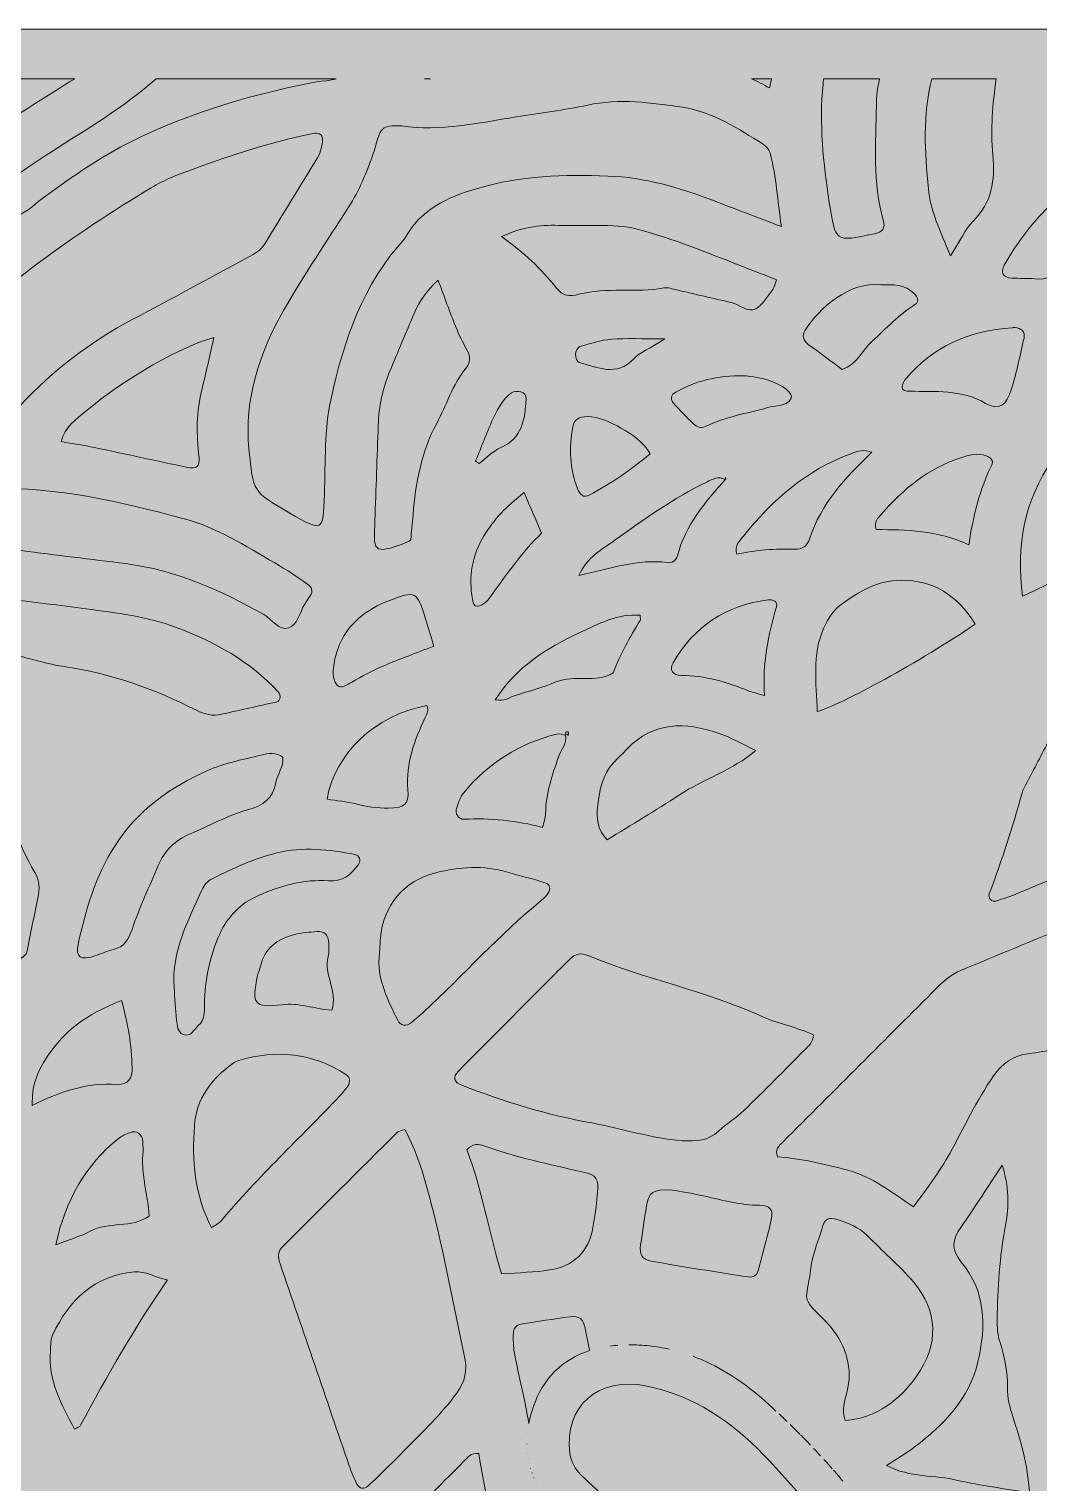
# Model space of a CAD drawing. Extents: x 31 to 2970, y -2969 to -30.
# Drawn here: x 375 to 884, y -763 to -30 of the extents above; entities that cross this region are included whole.
import ezdxf

# ---------------------------------------------------------------- set-up
doc = ezdxf.new("R2010")
doc.units = 0
doc.header["$MEASUREMENT"] = 0
doc.layers.add('Layer 1', color=7, linetype='Continuous')

# ---------------------------------------------------------------- blocks, each defined once
blk = doc.blocks.new('block 2')
at = {"layer": 'Layer 1', "lineweight": 0}
blk.add_lwpolyline([(937, -30.37), (867.24, -30.37), (837.19, -30.37), (810.44, -30.37), (779.68, -30.37), (754.38, -30.37), (694, -30.37), (654.14, -30.37), (583.33, -30.37), (552.07, -30.37), (466.96, -30.37), (429.55, -30.37), (381.07, -30.37), (259.09, -30.37)], dxfattribs=at)
for points, knots in [([(56.09, -342.92), (58.2, -339.91), (60.3, -336.89), (62.41, -333.88), (66.53, -327.99), (71.3, -322.49), (76.25, -317.27), (107.98, -283.81), (139.74, -250.38), (171.7, -217.14), (203.27, -184.3), (235.03, -151.64), (266.87, -119.06), (272.28, -113.52), (278.23, -108.42), (284.38, -103.72), (305.54, -87.56), (326.73, -71.44), (347.95, -55.37), (347.95, -55.37), (397.92, -55.37), (397.92, -55.37), (383.75, -64.34), (369.38, -73.03), (355.62, -82.59), (334.66, -97.18), (314.25, -112.55), (293.69, -127.7), (290.58, -129.99), (287.81, -132.79), (285.14, -135.6), (275.19, -146.07), (265.42, -156.7), (255.46, -167.16), (242.44, -180.84), (229.51, -194.51), (217.99, -209.58), (210.61, -219.22), (201.97, -227.94), (194.7, -237.78), (192.1, -241.3), (188.45, -244.07), (185.14, -247.02), (171.93, -258.85), (158.23, -270.17), (145.53, -282.51), (126.81, -300.69), (108.73, -319.54), (90.51, -338.23), (87.43, -341.39), (84.76, -345.01), (82.25, -348.66), (75.32, -358.71), (68.59, -368.91), (61.74, -379.02), (59.86, -381.79), (57.97, -384.56), (56.09, -387.33), (56.09, -387.33), (56.09, -342.92), (56.09, -342.92)], [0, 0, 0, 0, 1, 1, 1, 2, 2, 2, 3, 3, 3, 4, 4, 4, 5, 5, 5, 6, 6, 6, 7, 7, 7, 8, 8, 8, 9, 9, 9, 10, 10, 10, 11, 11, 11, 12, 12, 12, 13, 13, 13, 14, 14, 14, 15, 15, 15, 16, 16, 16, 17, 17, 17, 18, 18, 18, 19, 19, 19, 20, 20, 20, 20]), ([(438.93, -55.37), (438.93, -55.37), (529.84, -55.37), (529.84, -55.37), (528.24, -55.86), (526.53, -56.21), (524.69, -56.4), (518.1, -57.06), (511.57, -58.61), (505.08, -60.06), (479.6, -65.74), (454.71, -73.67), (431.16, -84.71), (413.16, -93.16), (396.64, -104.68), (380.53, -116.51), (378.29, -118.15), (376.34, -120.22), (373.99, -121.66), (346.74, -138.43), (325.07, -161.56), (302.63, -183.85), (292.54, -193.87), (287.64, -207.07), (279.86, -218.48), (278.94, -219.83), (278.58, -221.55), (277.77, -222.99), (276.21, -225.78), (273.42, -226.93), (270.71, -225.9), (262.56, -222.8), (253.3, -222.95), (245.99, -217.48), (245.35, -214.22), (247.56, -212.33), (249.43, -210.35), (266.95, -191.79), (284.5, -173.24), (302.05, -154.7), (303.58, -153.09), (305, -151.32), (306.76, -150), (332.99, -130.47), (358.49, -109.98), (386.09, -92.23), (404.11, -80.64), (422.6, -69.83), (438.93, -55.37)], [0, 0, 0, 0, 1, 1, 1, 2, 2, 2, 3, 3, 3, 4, 4, 4, 5, 5, 5, 6, 6, 6, 7, 7, 7, 8, 8, 8, 9, 9, 9, 10, 10, 10, 11, 11, 11, 12, 12, 12, 13, 13, 13, 14, 14, 14, 15, 15, 15, 16, 16, 16, 16]), ([(577.42, -55.37), (576.34, -55.46), (575.28, -55.51), (574.28, -55.37), (574.28, -55.37), (577.42, -55.37), (577.42, -55.37)], [0, 0, 0, 0, 1, 1, 1, 2, 2, 2, 2]), ([(749.4, -55.37), (749.11, -56.8), (748.8, -58.35), (748.45, -60.05), (745.4, -58.36), (742.36, -56.81), (739.31, -55.37), (739.31, -55.37), (749.4, -55.37), (749.4, -55.37)], [0, 0, 0, 0, 1, 1, 1, 2, 2, 2, 3, 3, 3, 3]), ([(775.41, -58.1), (775.5, -57.18), (775.63, -56.28), (775.73, -55.37), (775.73, -55.37), (803.94, -55.37), (803.94, -55.37), (803.92, -55.45), (803.9, -55.54), (803.88, -55.62), (802.77, -59.87), (802.37, -64.39), (802.31, -68.79), (802.07, -88.17), (800.49, -107.63), (805.79, -126.72), (806.99, -131.03), (805.49, -132.67), (801.14, -133.61), (781.37, -137.87), (781.69, -137.82), (778.59, -117.75), (775.53, -97.94), (773.42, -78.11), (775.41, -58.1)], [0, 0, 0, 0, 1, 1, 1, 2, 2, 2, 3, 3, 3, 4, 4, 4, 5, 5, 5, 6, 6, 6, 7, 7, 7, 8, 8, 8, 8]), ([(830.29, -55.37), (830.29, -55.37), (862.82, -55.37), (862.82, -55.37), (860.93, -68.08), (859.88, -80.88), (861.08, -93.9), (862.28, -106.82), (860.73, -117.67), (851.22, -127.2), (847.05, -131.38), (844.55, -137.21), (839.72, -144.75), (834.37, -131.94), (829.64, -121.91), (828.56, -110.83), (826.76, -92.27), (825.6, -73.73), (830.29, -55.37)], [0, 0, 0, 0, 1, 1, 1, 2, 2, 2, 3, 3, 3, 4, 4, 4, 5, 5, 5, 6, 6, 6, 6]), ([(548.46, -93.03), (549.52, -89.9), (550.37, -86.7), (551.49, -83.59), (552.53, -80.7), (554.73, -79.26), (557.83, -79.23), (559.5, -79.22), (561.2, -78.94), (562.82, -79.18), (582.43, -82.13), (601.45, -77.73), (620.58, -74.61), (632.6, -72.64), (644.73, -71.24), (656.63, -68.71), (672.81, -65.28), (688.76, -67.42), (704.64, -69.82), (719.76, -72.11), (732.49, -80.42), (745.15, -88.46), (746.86, -89.54), (748.49, -91.7), (748.97, -93.65), (751.75, -104.9), (752.46, -116.41), (754.38, -129.93), (741.49, -125.02), (730.79, -120.93), (720.08, -116.86), (702.9, -110.34), (685.47, -105.08), (666.86, -104.46), (644.66, -103.73), (622.96, -104.17), (601.11, -110.67), (585.31, -115.37), (572.3, -121.38), (564.31, -136.11), (543.21, -158.95), (533.61, -187.41), (527.16, -216.71), (523.74, -232.22), (524.44, -248.69), (523.82, -264.75), (523.08, -284.09), (523.33, -284.1), (506.32, -274.37), (487.69, -263.71), (487.8, -263.69), (485.77, -242.2), (483.36, -216.8), (490.94, -193.77), (503.23, -172.26), (513.4, -154.47), (524.96, -137.47), (536, -120.18), (541.41, -111.69), (545.23, -102.5), (548.46, -93.03)], [0, 0, 0, 0, 1, 1, 1, 2, 2, 2, 3, 3, 3, 4, 4, 4, 5, 5, 5, 6, 6, 6, 7, 7, 7, 8, 8, 8, 9, 9, 9, 10, 10, 10, 11, 11, 11, 12, 12, 12, 13, 13, 13, 14, 14, 14, 15, 15, 15, 16, 16, 16, 17, 17, 17, 18, 18, 18, 19, 19, 19, 20, 20, 20, 20]), ([(427.15, -176.68), (405.86, -187.96), (386.96, -202.3), (370.55, -219.93), (367.9, -222.78), (364.98, -225.36), (362.34, -228.22), (357.67, -233.29), (352.9, -237.86), (345.19, -234.35), (334, -237.37), (323.22, -233.11), (312.24, -232.38), (309.5, -232.19), (306.71, -231.55), (305.02, -228.65), (310.07, -215.1), (318.24, -203.79), (328.35, -193.21), (360.1, -159.95), (397.35, -134.04), (436.36, -110.41), (442.94, -106.43), (450.3, -103.56), (457.57, -100.92), (476.83, -93.93), (496.29, -87.5), (516.41, -83.36), (518.54, -82.92), (521.39, -82.21), (522.5, -84.39), (523.32, -86.02), (522.64, -88.56), (522.24, -90.61), (521.93, -92.21), (521.21, -93.81), (520.35, -95.21), (511.4, -109.87), (502.37, -124.49), (493.39, -139.14), (491.55, -142.15), (488.55, -143.65), (485.64, -145.23), (466.16, -155.76), (446.71, -166.32), (427.15, -176.68)], [0, 0, 0, 0, 1, 1, 1, 2, 2, 2, 3, 3, 3, 4, 4, 4, 5, 5, 5, 6, 6, 6, 7, 7, 7, 8, 8, 8, 9, 9, 9, 10, 10, 10, 11, 11, 11, 12, 12, 12, 13, 13, 13, 14, 14, 14, 15, 15, 15, 15]), ([(866.89, -149.44), (873.44, -137.79), (881.42, -127.09), (891.25, -118.13), (910.8, -100.32), (933.97, -90.99), (962.95, -91.16), (972.57, -92.82), (985.04, -91.59), (996.56, -96.34), (998.9, -97.31), (999.91, -99.31), (998.38, -101.55), (996.83, -103.81), (994.56, -105.57), (993.06, -107.85), (987.94, -115.61), (981.28, -118.05), (971.86, -116.85), (962.62, -115.67), (953.09, -116.81), (943.68, -116.77), (934.36, -116.73), (926.42, -119.79), (919.81, -126.46), (912.04, -134.32), (903.7, -141.68), (896.45, -149.99), (892.39, -154.63), (888.38, -156.98), (882.32, -156.33), (878.48, -155.92), (874.58, -156.15), (870.71, -155.94), (866.34, -155.7), (864.78, -153.19), (866.89, -149.44)], [0, 0, 0, 0, 1, 1, 1, 2, 2, 2, 3, 3, 3, 4, 4, 4, 5, 5, 5, 6, 6, 6, 7, 7, 7, 8, 8, 8, 9, 9, 9, 10, 10, 10, 11, 11, 11, 12, 12, 12, 12]), ([(695.15, -160.86), (680.93, -163.52), (666.28, -160.35), (652.22, -164.08), (647.4, -165.36), (644.19, -165.05), (640.78, -160.75), (633.3, -151.32), (624.47, -143.08), (613.17, -134.97), (624.79, -129.72), (634.15, -129.02), (643.58, -129.37), (657.36, -129.87), (671.32, -127.92), (684.84, -132.07), (692.23, -134.34), (699.64, -136.56), (706.87, -139.27), (721.83, -144.88), (736.68, -150.81), (751.89, -156.74), (751.16, -158.82), (750.97, -160.5), (750.09, -161.64), (747.4, -165.1), (745.04, -169.44), (741.45, -171.38), (737.39, -173.56), (733.36, -169.08), (729.09, -168.18), (719.91, -166.25), (710.81, -163.97), (701.66, -161.89), (699.51, -161.4), (697.19, -160.48), (695.15, -160.86)], [0, 0, 0, 0, 1, 1, 1, 2, 2, 2, 3, 3, 3, 4, 4, 4, 5, 5, 5, 6, 6, 6, 7, 7, 7, 8, 8, 8, 9, 9, 9, 10, 10, 10, 11, 11, 11, 12, 12, 12, 12]), ([(595.13, -201.5), (588.38, -209.76), (585.44, -220), (580.49, -229.15), (572.62, -243.73), (569.89, -259.23), (568.53, -275.28), (568.16, -279.64), (567.76, -283.99), (567.41, -287.93), (566.36, -288.57), (565.93, -288.93), (565.43, -289.13), (547.3, -296.2), (548.76, -292.87), (549.29, -278.17), (549.87, -262.17), (550.44, -246.16), (550.97, -230.16), (551.29, -220.66), (553.27, -211.52), (556.89, -202.76), (560.89, -193.08), (565.01, -183.44), (569.06, -173.78), (571.65, -167.58), (575.47, -162.29), (581.15, -156.94), (584.32, -165.3), (587.06, -172.93), (590.1, -180.43), (591.74, -184.51), (593.69, -188.51), (595.85, -192.34), (597.75, -195.71), (597.44, -198.68), (595.13, -201.5)], [0, 0, 0, 0, 1, 1, 1, 2, 2, 2, 3, 3, 3, 4, 4, 4, 5, 5, 5, 6, 6, 6, 7, 7, 7, 8, 8, 8, 9, 9, 9, 10, 10, 10, 11, 11, 11, 12, 12, 12, 12]), ([(766.4, -182.16), (773.23, -171.26), (788.99, -157.4), (804.57, -159.29), (810.49, -159.18), (816.65, -158.9), (821.48, -163.73), (823.24, -165.5), (824.09, -167.83), (821.81, -169.26), (813.76, -174.33), (807.32, -181.17), (800.43, -187.57), (795.28, -192.35), (792.38, -199.53), (785.12, -202.05), (779.4, -197.81), (773.69, -193.55), (767.95, -189.33), (765.28, -187.37), (764.73, -184.82), (766.4, -182.16)], [0, 0, 0, 0, 1, 1, 1, 2, 2, 2, 3, 3, 3, 4, 4, 4, 5, 5, 5, 6, 6, 6, 7, 7, 7, 7]), ([(872.34, -180.88), (875.42, -180.88), (877.53, -183.15), (876.84, -186.19), (874.89, -194.76), (873.04, -203.38), (870.54, -211.8), (868.11, -219.99), (864.03, -222.97), (857.47, -219.09), (845.11, -211.79), (832.05, -213.4), (818.99, -212.91), (817.51, -212.85), (815.25, -213.02), (815.33, -210.74), (815.38, -209.33), (816.31, -207.74), (817.28, -206.59), (830.82, -190.6), (848.33, -182.56), (871, -180.96), (870.14, -181.01), (871.24, -180.88), (872.34, -180.88)], [0, 0, 0, 0, 1, 1, 1, 2, 2, 2, 3, 3, 3, 4, 4, 4, 5, 5, 5, 6, 6, 6, 7, 7, 7, 8, 8, 8, 8]), ([(460.58, -246.29), (461.14, -250.86), (459.25, -252.32), (454.78, -251.37), (439.11, -248.04), (423.46, -244.61), (407.77, -241.32), (402.48, -240.21), (397.13, -239.42), (390.93, -238.33), (392.93, -230.87), (398.58, -227.09), (403.44, -223.02), (423.18, -206.5), (452.5, -189.72), (468.03, -185.94), (466, -194.8), (464.22, -203.27), (462.09, -211.66), (459.17, -223.13), (459.16, -234.64), (460.58, -246.29)], [0, 0, 0, 0, 1, 1, 1, 2, 2, 2, 3, 3, 3, 4, 4, 4, 5, 5, 5, 6, 6, 6, 7, 7, 7, 7]), ([(650.49, -194.39), (650.54, -192.99), (651.66, -190.75), (652.77, -190.42), (657.99, -188.86), (663.31, -187.19), (668.7, -186.76), (676.31, -186.15), (684.01, -186.6), (695.67, -186.6), (687.97, -191.4), (683.15, -193.27), (679.91, -196.65), (671.08, -205.85), (661.72, -200.9), (652.44, -198.51), (651.44, -198.25), (650.43, -195.79), (650.49, -194.39)], [0, 0, 0, 0, 1, 1, 1, 2, 2, 2, 3, 3, 3, 4, 4, 4, 5, 5, 5, 6, 6, 6, 6]), ([(759.21, -216.8), (756.47, -220.92), (751.42, -220.04), (747.44, -221.19), (736.92, -224.25), (725.95, -225.83), (716.01, -230.78), (713.52, -232.02), (711.64, -230.85), (710.11, -229.4), (706.51, -226.02), (703, -222.51), (699.81, -218.75), (698.22, -216.89), (698.69, -214.68), (701.1, -213.37), (711.34, -207.75), (721.59, -205.07), (735.79, -205.12), (737.59, -205.43), (742.57, -205.85), (747.27, -207.22), (755.08, -209.51), (760.8, -214.42), (759.21, -216.8)], [0, 0, 0, 0, 1, 1, 1, 2, 2, 2, 3, 3, 3, 4, 4, 4, 5, 5, 5, 6, 6, 6, 7, 7, 7, 8, 8, 8, 8]), ([(618.26, -213.75), (619.39, -212.95), (621.43, -212.95), (622.92, -213.24), (624.61, -213.56), (625.68, -215.11), (625.58, -216.9), (625.01, -227.06), (623.78, -236.7), (612.57, -241.53), (608.63, -243.23), (605.47, -246.72), (601.96, -249.39), (601.32, -249.02), (600.68, -248.64), (600.04, -248.27), (603.16, -240.72), (606.01, -233.04), (609.49, -225.67), (611.6, -221.22), (614.08, -216.71), (618.26, -213.75)], [0, 0, 0, 0, 1, 1, 1, 2, 2, 2, 3, 3, 3, 4, 4, 4, 5, 5, 5, 6, 6, 6, 7, 7, 7, 7]), ([(656.35, -225.77), (662.72, -225.83), (668.14, -228.57), (673.46, -231.58), (679.2, -234.81), (684.7, -238.36), (688.2, -244.51), (678.54, -252.71), (668.41, -259.44), (657.68, -265.27), (654.45, -267.03), (652.7, -264.97), (651.55, -262.05), (647.54, -251.92), (647.24, -241.52), (649.17, -230.95), (649.9, -226.96), (652.56, -225.73), (656.35, -225.77)], [0, 0, 0, 0, 1, 1, 1, 2, 2, 2, 3, 3, 3, 4, 4, 4, 5, 5, 5, 6, 6, 6, 6]), ([(930.78, -233.94), (948.59, -238.17), (960.95, -249), (971.31, -265.14), (965.11, -268.87), (960.72, -272.52), (955.66, -274.4), (927.74, -284.74), (904.34, -303.84), (876.12, -316.33), (872.75, -290.49), (877.02, -267.87), (891.23, -247.62), (900.13, -234.96), (915.78, -230.37), (930.78, -233.94)], [0, 0, 0, 0, 1, 1, 1, 2, 2, 2, 3, 3, 3, 4, 4, 4, 5, 5, 5, 5]), ([(799.92, -243.93), (786.69, -256.4), (774.38, -269.56), (768.58, -287.48), (767.44, -291.02), (765.04, -292.78), (761.16, -292.61), (751.28, -292.19), (741.46, -293.07), (731.84, -295.1), (730.57, -290.73), (733.29, -288.43), (735.23, -286.03), (749.98, -267.83), (766.98, -252.55), (789.51, -244.47), (793.03, -243.2), (796.41, -241.85), (799.92, -243.93)], [0, 0, 0, 0, 1, 1, 1, 2, 2, 2, 3, 3, 3, 4, 4, 4, 5, 5, 5, 6, 6, 6, 6]), ([(350.87, -261.95), (352.52, -262.14), (354.2, -262.12), (355.86, -262.07), (388.98, -261.14), (420.87, -268.69), (452.47, -277.09), (469.12, -281.51), (483.93, -290.83), (498.77, -299.53), (504.51, -302.89), (510.12, -306.49), (515.54, -310.34), (517.16, -311.49), (518.46, -313.72), (516.7, -316.1), (515.71, -317.44), (514.78, -318.83), (513.91, -320.24), (511.33, -324.41), (510.42, -330.71), (505.88, -332.25), (500.84, -333.95), (497.5, -327.95), (493.28, -325.57), (471.44, -313.31), (448.97, -303.14), (423.65, -299.88), (388.46, -295.35), (353.1, -291.89), (318.32, -284.55), (312.9, -283.41), (307.6, -282.38), (302.62, -279.5), (296.25, -275.81), (290.99, -279.03), (286.35, -283.67), (281.97, -288.06), (280.14, -293.46), (283.23, -298.8), (287.6, -306.34), (287.71, -314.64), (289.54, -322.7), (297.19, -356.33), (298.97, -390.81), (304.68, -424.72), (306.16, -433.54), (307.86, -442.06), (311.02, -450.43), (317.87, -468.54), (325.57, -486.15), (338.4, -501.98), (330.88, -506.28), (324.21, -510.09), (317.55, -513.9), (315.87, -512.74), (314.03, -512.1), (313.23, -510.82), (300.24, -490.15), (287.05, -469.48), (280.25, -445.75), (274.76, -426.57), (271.59, -406.86), (268.23, -387.16), (265.2, -369.45), (266.16, -351.82), (265.04, -334.17), (264.72, -329.21), (263.88, -324.29), (263.25, -319.35), (261.52, -305.6), (259.77, -291.85), (258.02, -278.1), (256.8, -268.5), (252.61, -259.32), (253.94, -249.35), (264.06, -248.6), (273.33, -253.04), (283.23, -254), (305.82, -256.2), (328.33, -259.27), (350.87, -261.95)], [0, 0, 0, 0, 1, 1, 1, 2, 2, 2, 3, 3, 3, 4, 4, 4, 5, 5, 5, 6, 6, 6, 7, 7, 7, 8, 8, 8, 9, 9, 9, 10, 10, 10, 11, 11, 11, 12, 12, 12, 13, 13, 13, 14, 14, 14, 15, 15, 15, 16, 16, 16, 17, 17, 17, 18, 18, 18, 19, 19, 19, 20, 20, 20, 21, 21, 21, 22, 22, 22, 23, 23, 23, 24, 24, 24, 25, 25, 25, 26, 26, 26, 27, 27, 27, 27]), ([(800.02, -243.83), (799.89, -243.71), (799.77, -243.58), (799.65, -243.46), (799.78, -243.57), (799.91, -243.69), (800.05, -243.8), (800.04, -243.81), (800.03, -243.82), (800.02, -243.83)], [0, 0, 0, 0, 1, 1, 1, 2, 2, 2, 3, 3, 3, 3]), ([(844.87, -246.53), (849.09, -245.14), (853.38, -243.86), (857.8, -245.58), (859.93, -246.41), (861.73, -247.74), (860.39, -250.46), (854.53, -262.38), (851.35, -275.14), (848.96, -290.39), (832.79, -282.81), (817.35, -282.89), (802.27, -282.67), (800.81, -278.77), (803.18, -276.89), (804.9, -274.9), (815.91, -262.2), (828.61, -251.84), (844.87, -246.53)], [0, 0, 0, 0, 1, 1, 1, 2, 2, 2, 3, 3, 3, 4, 4, 4, 5, 5, 5, 6, 6, 6, 6]), ([(701.94, -295.96), (701.31, -298.4), (699.25, -299.68), (696.94, -299.36), (681.81, -297.24), (667.68, -302.65), (652.19, -305.9), (656.31, -296.61), (664.1, -292.58), (670.53, -287.95), (685.29, -277.32), (700.23, -266.76), (716.71, -258.76), (719.7, -257.3), (722.63, -255.58), (726.07, -257.46), (726.07, -257.46), (726.28, -256.26), (726.28, -256.26), (726.28, -256.26), (726.38, -257.11), (726.38, -257.11), (716.13, -268.72), (705.93, -280.37), (701.94, -295.96)], [0, 0, 0, 0, 1, 1, 1, 2, 2, 2, 3, 3, 3, 4, 4, 4, 5, 5, 5, 6, 6, 6, 7, 7, 7, 8, 8, 8, 8]), ([(604.35, -285.86), (609.25, -277.72), (615.64, -270.96), (624.61, -264.06), (627.99, -271.92), (630.6, -277.98), (633.43, -284.57), (623.74, -293.82), (616.19, -304.73), (608.43, -315.48), (607.46, -316.82), (606.49, -318.25), (605.24, -319.3), (604.09, -320.27), (602.6, -321.3), (601.2, -321.39), (599.06, -321.54), (598.85, -319.35), (598.56, -317.82), (596.45, -306.45), (598.37, -295.77), (604.35, -285.86)], [0, 0, 0, 0, 1, 1, 1, 2, 2, 2, 3, 3, 3, 4, 4, 4, 5, 5, 5, 6, 6, 6, 7, 7, 7, 7]), ([(976.69, -291.2), (979.19, -289.92), (981.56, -288.58), (984.61, -289.76), (986.46, -295.69), (985.3, -301.81), (984.82, -307.8), (982.81, -332.62), (980.29, -357.36), (974.78, -381.74), (971.98, -394.12), (971.07, -406.88), (966.82, -419.01), (965.45, -422.94), (963.57, -425.56), (959.97, -427.67), (952.32, -432.15), (944.8, -436.7), (936.51, -440.04), (915.47, -448.52), (894.61, -457.43), (873.65, -466.1), (870.08, -467.57), (866.42, -468.81), (862.75, -470.01), (860.6, -470.71), (858.45, -468.32), (859.33, -466.06), (865.79, -449.55), (870.95, -432.63), (875.86, -415.6), (876.91, -411.95), (879.28, -408.68), (881, -405.21), (884.67, -397.76), (888.94, -390.54), (891.85, -382.81), (899.28, -363.03), (910.22, -345.05), (919.67, -326.31), (922.31, -321.07), (925.83, -317.35), (930.97, -314.74), (938.37, -310.98), (945.57, -306.82), (952.95, -303.02), (960.81, -298.98), (968.81, -295.21), (976.69, -291.2)], [0, 0, 0, 0, 1, 1, 1, 2, 2, 2, 3, 3, 3, 4, 4, 4, 5, 5, 5, 6, 6, 6, 7, 7, 7, 8, 8, 8, 9, 9, 9, 10, 10, 10, 11, 11, 11, 12, 12, 12, 13, 13, 13, 14, 14, 14, 15, 15, 15, 16, 16, 16, 16]), ([(499.52, -369.64), (490.35, -371.72), (481.15, -373.73), (471.98, -375.84), (467.43, -376.88), (463.44, -375.94), (459.24, -373.8), (438.39, -363.18), (416.58, -355.43), (393.28, -351.93), (384.02, -350.54), (374.98, -347.63), (365.83, -345.49), (354.18, -342.76), (346.22, -349.22), (348.97, -360.39), (356.89, -392.59), (360.63, -426.12), (377.67, -455.56), (380.09, -459.74), (380.31, -463.78), (379.31, -468.32), (377.28, -477.5), (375.59, -486.76), (373.62, -495.96), (373.43, -496.87), (372.25, -497.57), (371.07, -498.87), (359.85, -488.53), (350.61, -477.21), (343.78, -463.59), (333.15, -442.37), (328.48, -419.71), (325.88, -396.51), (323.23, -372.8), (321.46, -348.99), (315.7, -325.73), (315.17, -323.59), (315.09, -321.34), (314.82, -319.13), (313.71, -310.19), (314.9, -308.72), (323.1, -310.65), (349.62, -316.88), (376.73, -318.96), (403.62, -322.67), (418.93, -324.79), (434.31, -326.44), (449.03, -332.03), (468.47, -339.4), (486.24, -349.07), (500.5, -364.49), (502.22, -366.35), (501.7, -369.14), (499.52, -369.64)], [0, 0, 0, 0, 1, 1, 1, 2, 2, 2, 3, 3, 3, 4, 4, 4, 5, 5, 5, 6, 6, 6, 7, 7, 7, 8, 8, 8, 9, 9, 9, 10, 10, 10, 11, 11, 11, 12, 12, 12, 13, 13, 13, 14, 14, 14, 15, 15, 15, 16, 16, 16, 17, 17, 17, 18, 18, 18, 18]), ([(556.64, -318.42), (569.65, -313.4), (570.69, -313.85), (574.69, -327.18), (575.96, -331.38), (577.25, -335.57), (579.06, -341.5), (570.01, -344.99), (561.78, -347.92), (553.75, -351.35), (548.21, -353.71), (542.92, -356.67), (537.62, -359.56), (535.21, -360.88), (532.39, -363.26), (530.25, -361.22), (528.6, -359.65), (528.06, -356.08), (528.3, -353.52), (529.24, -343.32), (533.23, -334.42), (541.06, -327.54), (545.66, -323.5), (550.93, -320.63), (556.64, -318.42)], [0, 0, 0, 0, 1, 1, 1, 2, 2, 2, 3, 3, 3, 4, 4, 4, 5, 5, 5, 6, 6, 6, 7, 7, 7, 8, 8, 8, 8]), ([(814.72, -308.24), (831.06, -308.12), (843.03, -315.63), (852.26, -330.41), (824.75, -348.96), (785.04, -370.91), (772.47, -374.4), (772.18, -360.06), (769.58, -346.03), (775.86, -332.24), (778.01, -327.53), (780.4, -323.48), (784.53, -320.48), (793.58, -313.92), (803.1, -308.32), (814.72, -308.24)], [0, 0, 0, 0, 1, 1, 1, 2, 2, 2, 3, 3, 3, 4, 4, 4, 5, 5, 5, 5]), ([(747.7, -318.14), (750.13, -317.84), (752.71, -319.1), (751.94, -321.7), (747.74, -335.95), (744.65, -350.35), (745.96, -366.36), (741.93, -365.23), (739.77, -364.86), (737.8, -364.05), (726.95, -359.62), (715.89, -356.28), (703.99, -356.22), (699.45, -356.2), (697.79, -353.4), (699.78, -349.94), (710.46, -331.39), (726.46, -320.76), (747.7, -318.14)], [0, 0, 0, 0, 1, 1, 1, 2, 2, 2, 3, 3, 3, 4, 4, 4, 5, 5, 5, 6, 6, 6, 6]), ([(652.32, -334.8), (662.16, -330.15), (671.72, -325.04), (683.1, -325.87), (683.19, -327.41), (683.46, -328.12), (683.22, -328.49), (677.8, -336.88), (673.2, -345.69), (669.5, -354.97), (660.52, -360.35), (649.99, -355.72), (640.67, -359.54), (634.04, -362.26), (627.06, -364.14), (620.22, -366.32), (617.19, -367.28), (614.45, -369.7), (610.06, -368.48), (620.59, -352.03), (635.74, -342.64), (652.32, -334.8)], [0, 0, 0, 0, 1, 1, 1, 2, 2, 2, 3, 3, 3, 4, 4, 4, 5, 5, 5, 6, 6, 6, 7, 7, 7, 7]), ([(575.45, -371.36), (576.73, -373.59), (575.55, -375.62), (574.66, -377.49), (569.23, -389), (564.85, -400.53), (565.96, -413.81), (566.62, -421.61), (564.07, -423.1), (556.03, -423.14), (550.49, -423.16), (545.11, -422.42), (539.72, -421.03), (534.98, -419.81), (530.04, -419.42), (525.18, -418.65), (529.32, -395.28), (549.29, -376.61), (575.45, -371.36)], [0, 0, 0, 0, 1, 1, 1, 2, 2, 2, 3, 3, 3, 4, 4, 4, 5, 5, 5, 6, 6, 6, 6]), ([(722.52, -385.29), (728.75, -387.39), (734.52, -390.83), (741.47, -394.1), (729.55, -404.16), (715.16, -408.53), (702.93, -416.51), (690.97, -424.31), (678.67, -431.6), (666.47, -439.14), (661.35, -433.81), (660.98, -427.96), (661.75, -421.73), (662.72, -413.97), (664.08, -406.37), (669.63, -400.33), (671.87, -397.88), (674.33, -395.64), (676.63, -393.24), (689.97, -379.34), (705.94, -379.73), (722.52, -385.29)], [0, 0, 0, 0, 1, 1, 1, 2, 2, 2, 3, 3, 3, 4, 4, 4, 5, 5, 5, 6, 6, 6, 7, 7, 7, 7]), ([(641.09, -385.83), (642.45, -385.5), (644.04, -386.09), (645.54, -386.34), (646.3, -390.46), (643.33, -393.46), (642.1, -396.94), (638.75, -406.37), (635.49, -415.74), (635.43, -425.92), (635.42, -428.01), (634.58, -430.09), (633.95, -432.94), (620.56, -429.29), (607.48, -428.12), (594.22, -428.74), (591.39, -428.87), (589.54, -425.68), (590.62, -422.76), (591.58, -420.19), (592.47, -417.41), (594.16, -415.35), (606.51, -400.35), (622.2, -390.47), (641.09, -385.83)], [0, 0, 0, 0, 1, 1, 1, 2, 2, 2, 3, 3, 3, 4, 4, 4, 5, 5, 5, 6, 6, 6, 7, 7, 7, 8, 8, 8, 8]), ([(646.88, -384.68), (646.95, -384.69), (647.04, -385.42), (646.93, -385.75), (646.23, -387.77), (647.33, -385.19), (645.69, -385.98), (645.3, -384.98), (645.7, -384.52), (646.88, -384.68)], [0, 0, 0, 0, 1, 1, 1, 2, 2, 2, 3, 3, 3, 3]), ([(439.97, -452.07), (435.44, -462.75), (430.53, -473.31), (426.75, -484.26), (424.95, -489.46), (422.94, -493.1), (417.39, -494.42), (414.19, -495.19), (411.14, -496.6), (408, -497.66), (400.79, -500.11), (398.11, -498.36), (399.59, -491.66), (403.43, -474.38), (408.2, -457.63), (418.01, -442.29), (429.61, -424.16), (446, -412.63), (464.88, -404.19), (473.36, -400.41), (482.79, -398.66), (491.9, -396.44), (495.49, -395.56), (499.52, -394.72), (502.9, -397.56), (503.36, -402.3), (500.12, -405.94), (499.3, -410.23), (497.76, -418.28), (493.08, -421.83), (485.04, -424.04), (475.02, -426.79), (465.72, -432.12), (456.03, -436.15), (448.46, -439.3), (443.14, -444.6), (439.97, -452.07)], [0, 0, 0, 0, 1, 1, 1, 2, 2, 2, 3, 3, 3, 4, 4, 4, 5, 5, 5, 6, 6, 6, 7, 7, 7, 8, 8, 8, 9, 9, 9, 10, 10, 10, 11, 11, 11, 12, 12, 12, 12]), ([(539.27, -446.54), (541.64, -446.99), (542.37, -449.51), (540.96, -451.57), (537.31, -456.87), (532.86, -460.36), (525.87, -459.82), (513.41, -458.87), (501.74, -462.27), (490.49, -467.2), (481.52, -471.14), (475.07, -477.63), (471.01, -486.66), (465.93, -497.95), (463.37, -509.71), (463.3, -522.05), (463.28, -525.93), (463.53, -529.93), (460.21, -532.81), (457.92, -534.79), (456.37, -538.85), (452.48, -537.22), (449.73, -536.08), (449.5, -532.75), (449.24, -530.01), (448.72, -524.5), (448.38, -518.98), (447.96, -513.46), (446.68, -495.4), (454.97, -480.13), (461.96, -464.48), (463.14, -461.84), (464.96, -459.82), (467.51, -458.57), (477.93, -453.44), (488.42, -448.55), (499.78, -445.76), (513.05, -442.5), (526.16, -444.01), (539.27, -446.54)], [0, 0, 0, 0, 1, 1, 1, 2, 2, 2, 3, 3, 3, 4, 4, 4, 5, 5, 5, 6, 6, 6, 7, 7, 7, 8, 8, 8, 9, 9, 9, 10, 10, 10, 11, 11, 11, 12, 12, 12, 13, 13, 13, 13]), ([(636.63, -466.12), (635.71, -467.48), (634.52, -468.74), (633.24, -469.77), (612.01, -486.87), (594.01, -507.39), (574.01, -525.79), (571.97, -527.67), (569.93, -529.56), (567.76, -531.26), (565.1, -533.35), (562.2, -532.97), (560.82, -530.11), (555.79, -519.64), (550.03, -509.33), (551.63, -496.16), (551.75, -494.25), (551.87, -491.48), (552.1, -488.71), (553.49, -472.14), (563.77, -459.88), (580.03, -455.72), (592.01, -452.66), (604.07, -451.84), (616.16, -455.42), (622.5, -457.3), (628.97, -458.78), (635.26, -460.79), (637.84, -461.61), (638.07, -463.96), (636.63, -466.12)], [0, 0, 0, 0, 1, 1, 1, 2, 2, 2, 3, 3, 3, 4, 4, 4, 5, 5, 5, 6, 6, 6, 7, 7, 7, 8, 8, 8, 9, 9, 9, 10, 10, 10, 10]), ([(953.44, -459.97), (957.73, -462.33), (955.77, -465.14), (955.32, -467.57), (953.57, -476.81), (951.35, -485.98), (949.93, -495.27), (947.9, -508.63), (950.24, -521.65), (954.88, -534.63), (939.41, -539.69), (924.16, -542.58), (908.64, -543.03), (898.54, -543.32), (888.88, -545.77), (878.99, -546.94), (871.41, -547.84), (865.94, -551.82), (861.46, -558.19), (852.77, -570.52), (846.64, -584.23), (839.32, -597.28), (834.14, -606.52), (827.98, -614.96), (821.13, -624.08), (810.23, -617.06), (800.53, -609.03), (787.9, -605.72), (776.09, -602.62), (764.38, -599.65), (752.41, -599), (750.94, -595.27), (753.23, -593.43), (755.14, -591.51), (781.05, -565.56), (807, -539.65), (832.91, -513.7), (836.46, -510.14), (840.19, -506.93), (844.94, -504.97), (881.29, -489.94), (917.61, -474.84), (953.44, -459.97)], [0, 0, 0, 0, 1, 1, 1, 2, 2, 2, 3, 3, 3, 4, 4, 4, 5, 5, 5, 6, 6, 6, 7, 7, 7, 8, 8, 8, 9, 9, 9, 10, 10, 10, 11, 11, 11, 12, 12, 12, 13, 13, 13, 14, 14, 14, 14]), ([(527.49, -524.96), (518.87, -524.49), (510.57, -520.95), (502.44, -522.27), (488.16, -523.84), (487.19, -522.29), (490.08, -507.45), (490.39, -505.85), (491.25, -504.35), (491.62, -502.76), (493.74, -493.6), (500.2, -489.04), (508.69, -486.9), (512.38, -485.97), (516.27, -485.66), (520.09, -485.41), (524.1, -485.15), (525.85, -487.03), (525.98, -491.37), (526.04, -493.56), (526.26, -495.87), (525.69, -497.93), (523.16, -507.19), (530.92, -515.7), (527.49, -524.96)], [0, 0, 0, 0, 1, 1, 1, 2, 2, 2, 3, 3, 3, 4, 4, 4, 5, 5, 5, 6, 6, 6, 7, 7, 7, 8, 8, 8, 8]), ([(647.89, -499.11), (650.54, -496.44), (653.35, -496.05), (656.9, -497.52), (685.58, -509.4), (716.36, -515.23), (744.73, -528.25), (752.99, -532.04), (762.44, -533.53), (770.61, -537.47), (770.35, -541.25), (768.1, -543.06), (766.17, -544.99), (756, -555.24), (745.88, -565.55), (735.49, -575.58), (731.52, -579.41), (726.7, -582.34), (722.59, -586.05), (717.25, -590.87), (711.64, -591.32), (704.42, -590.81), (688.77, -589.7), (674.04, -584.62), (658.8, -581.88), (636.5, -577.86), (614.68, -571.21), (593.44, -562.99), (589.12, -561.32), (588.32, -558.88), (591.41, -555.74), (607.41, -539.53), (623.51, -523.43), (639.59, -507.31), (642.34, -504.55), (645.15, -501.87), (647.89, -499.11)], [0, 0, 0, 0, 1, 1, 1, 2, 2, 2, 3, 3, 3, 4, 4, 4, 5, 5, 5, 6, 6, 6, 7, 7, 7, 8, 8, 8, 9, 9, 9, 10, 10, 10, 11, 11, 11, 12, 12, 12, 12]), ([(419.3, -562.43), (403.92, -561.39), (390.09, -566.14), (376.44, -573.04), (376.2, -563.53), (378.33, -556.97), (384.16, -548.24), (392.79, -535.3), (403.19, -527.33), (421.42, -520.18), (424.81, -531.9), (426.46, -542.76), (426.81, -553.82), (426.99, -559.44), (424.75, -562.8), (419.3, -562.43)], [0, 0, 0, 0, 1, 1, 1, 2, 2, 2, 3, 3, 3, 4, 4, 4, 5, 5, 5, 5]), ([(534.71, -557.41), (536.73, -558.69), (537.09, -561.12), (535.64, -563.25), (534.4, -565.07), (532.96, -566.78), (531.44, -568.39), (511.63, -589.39), (490.33, -608.95), (471.8, -631.17), (470.79, -632.37), (469.18, -633.07), (466.83, -634.72), (458.16, -617.63), (456.99, -600.72), (458.24, -583.29), (459.24, -569.26), (466.96, -559.75), (477.62, -551.89), (478.5, -551.24), (479.53, -550.71), (480.58, -550.4), (499.67, -544.62), (517.79, -546.66), (534.71, -557.41)], [0, 0, 0, 0, 1, 1, 1, 2, 2, 2, 3, 3, 3, 4, 4, 4, 5, 5, 5, 6, 6, 6, 7, 7, 7, 8, 8, 8, 8]), ([(435.39, -628.87), (426.44, -635.12), (415, -631.44), (405.64, -636.46), (400.9, -639), (395.61, -640.5), (388.26, -643.38), (393.33, -620.2), (403.41, -603.12), (419.8, -589.82), (421.47, -588.48), (423.57, -587.59), (425.58, -586.77), (429.04, -585.36), (431.98, -587.43), (432.19, -591.32), (432.31, -593.52), (432.38, -595.75), (432.21, -597.94), (431.4, -608.45), (434.83, -618.51), (435.39, -628.87)], [0, 0, 0, 0, 1, 1, 1, 2, 2, 2, 3, 3, 3, 4, 4, 4, 5, 5, 5, 6, 6, 6, 7, 7, 7, 7]), ([(560.68, -586.58), (561.39, -585.88), (562.68, -585.75), (564.34, -585.1), (570.75, -596.66), (574.38, -609.49), (577.6, -622.05), (584.2, -647.72), (589.07, -673.84), (594.58, -699.78), (596.01, -706.51), (594.92, -712.13), (590.46, -718.24), (582.85, -728.64), (573.62, -737.31), (564.74, -746.41), (558.56, -752.76), (552.22, -758.95), (545.74, -765), (543.94, -766.68), (541.49, -766.32), (540.26, -763.93), (538.75, -760.99), (537.44, -757.91), (536.37, -754.79), (524.72, -720.83), (513.19, -686.83), (501.43, -652.91), (500.19, -649.32), (500.22, -646.68), (502.95, -643.98), (522.2, -624.86), (541.4, -605.69), (560.68, -586.58)], [0, 0, 0, 0, 1, 1, 1, 2, 2, 2, 3, 3, 3, 4, 4, 4, 5, 5, 5, 6, 6, 6, 7, 7, 7, 8, 8, 8, 9, 9, 9, 10, 10, 10, 11, 11, 11, 11]), ([(661.52, -618.21), (661.04, -623.71), (660.29, -629.2), (659.33, -634.63), (657.21, -646.6), (649.67, -654.18), (637.42, -656), (629.84, -657.13), (622.12, -657.31), (613.16, -658.02), (606.61, -636.13), (603.23, -614.85), (595.69, -595.39), (598.83, -592.04), (601.68, -592.48), (604.23, -593.39), (620.38, -599.19), (637.14, -602.62), (653.78, -606.56), (661.57, -608.4), (662.29, -609.49), (661.52, -618.21)], [0, 0, 0, 0, 1, 1, 1, 2, 2, 2, 3, 3, 3, 4, 4, 4, 5, 5, 5, 6, 6, 6, 7, 7, 7, 7]), ([(845.14, -651.99), (839.71, -645.48), (840.67, -640.62), (844.93, -634.52), (852.12, -624.2), (858.9, -613.59), (865.86, -603.11), (869.15, -613.76), (869.4, -623.59), (867.47, -633.46), (864.4, -649.2), (863.63, -665.19), (863.22, -681.19), (863.12, -685.08), (863.62, -688.76), (864.76, -692.58), (866.96, -699.98), (868.63, -707.57), (868.45, -715.4), (868.34, -720.45), (869.62, -725.12), (871.16, -729.95), (875, -741.94), (878.84, -754.03), (879.54, -768.25), (866.71, -766.12), (854.89, -764.84), (843.43, -762.06), (831.86, -759.25), (819.38, -760.87), (807.39, -754.56), (812.59, -751.18), (817.35, -748.52), (821.63, -745.22), (836.29, -733.94), (849.09, -721.36), (853.58, -702.28), (857.85, -684.16), (857.52, -666.85), (845.14, -651.99)], [0, 0, 0, 0, 1, 1, 1, 2, 2, 2, 3, 3, 3, 4, 4, 4, 5, 5, 5, 6, 6, 6, 7, 7, 7, 8, 8, 8, 9, 9, 9, 10, 10, 10, 11, 11, 11, 12, 12, 12, 13, 13, 13, 13]), ([(749.33, -630.63), (747.32, -639.21), (744.92, -647.71), (742.7, -656.25), (742.04, -658.8), (740.17, -659.9), (737.82, -659.53), (721.49, -656.98), (705.16, -654.45), (688.89, -651.57), (683.9, -650.69), (682.65, -648.13), (683.39, -643.24), (684.38, -636.71), (685.26, -630.17), (686.34, -623.66), (687.48, -616.76), (689.29, -615.35), (699.44, -615.69), (702.77, -616.31), (709.31, -617.3), (715.74, -618.78), (724.86, -620.87), (733.84, -623.37), (743.36, -623.35), (748.78, -623.34), (750.48, -625.68), (749.33, -630.63)], [0, 0, 0, 0, 1, 1, 1, 2, 2, 2, 3, 3, 3, 4, 4, 4, 5, 5, 5, 6, 6, 6, 7, 7, 7, 8, 8, 8, 9, 9, 9, 9]), ([(822.67, -709.45), (813.95, -721.6), (802.89, -730.34), (786.63, -731.97), (784.73, -726.16), (786.41, -721.93), (787.47, -717.7), (790.57, -705.37), (787.11, -694.69), (779.47, -685.03), (778.44, -683.72), (777.39, -682.41), (776.2, -681.26), (763.53, -668.99), (767.22, -672.01), (769.05, -656.4), (769.88, -649.32), (772.57, -642.43), (774.73, -635.55), (776.54, -629.77), (777.87, -629.15), (783.01, -630.76), (788.33, -632.42), (793.44, -634.44), (797.51, -638.52), (805.36, -646.37), (813.85, -653.65), (821.04, -662.05), (833.58, -676.71), (833.91, -693.8), (822.67, -709.45)], [0, 0, 0, 0, 1, 1, 1, 2, 2, 2, 3, 3, 3, 4, 4, 4, 5, 5, 5, 6, 6, 6, 7, 7, 7, 8, 8, 8, 9, 9, 9, 10, 10, 10, 10]), ([(444.69, -661.01), (427.92, -685.18), (414.1, -709.58), (400.84, -734.31), (400.39, -735.14), (399.05, -735.48), (397.71, -736.3), (391.16, -723.77), (384.27, -711.46), (385.55, -696.58), (385.79, -693.86), (385.65, -690.87), (386.77, -688.53), (395.12, -671.11), (407.53, -658.9), (427.92, -656.98), (433.77, -656.43), (438.12, -659.76), (444.69, -661.01)], [0, 0, 0, 0, 1, 1, 1, 2, 2, 2, 3, 3, 3, 4, 4, 4, 5, 5, 5, 6, 6, 6, 6]), ([(629.09, -725.37), (628.18, -728.09), (627.46, -730.79), (626.93, -733.46), (626.93, -733.46), (626.93, -733.46), (626.93, -733.46), (625.12, -721.45), (621.88, -709.71), (619.68, -697.78), (619.08, -694.55), (619.09, -691.16), (619.17, -687.85), (619.22, -685.48), (620.57, -683.7), (623.1, -683.3), (631.31, -682.01), (639.51, -680.66), (647.75, -679.57), (652.49, -678.94), (654.46, -680.56), (655.53, -685.99), (656.23, -689.54), (656.92, -693.09), (657.58, -696.65), (657.59, -696.65), (657.59, -696.65), (657.6, -696.65), (644.13, -701.01), (634.1, -710.47), (629.09, -725.37)], [0, 0, 0, 0, 1, 1, 1, 2, 2, 2, 3, 3, 3, 4, 4, 4, 5, 5, 5, 6, 6, 6, 7, 7, 7, 8, 8, 8, 9, 9, 9, 10, 10, 10, 10]), ([(668.18, -694.34), (669.4, -694.19), (670.65, -694.07), (671.91, -693.99), (670.65, -694.07), (669.4, -694.19), (668.18, -694.34)], [0, 0, 0, 0, 1, 1, 1, 2, 2, 2, 2]), ([(687.78, -694.27), (689.49, -694.45), (691.18, -694.68), (692.85, -694.95), (694.52, -695.23), (696.18, -695.55), (697.82, -695.92), (696.18, -695.55), (694.52, -695.23), (692.85, -694.95), (691.18, -694.68), (689.49, -694.45), (687.78, -694.27), (684.37, -693.9), (680.89, -693.73), (677.35, -693.77), (680.89, -693.73), (684.37, -693.9), (687.78, -694.27)], [0, 0, 0, 0, 1, 1, 1, 2, 2, 2, 3, 3, 3, 4, 4, 4, 5, 5, 5, 6, 6, 6, 6]), ([(746.17, -722.14), (736.43, -713.46), (725.88, -706.3), (714.43, -701.35), (712.91, -700.69), (711.36, -700.06), (709.81, -699.48), (711.36, -700.06), (712.91, -700.69), (714.43, -701.35), (725.88, -706.3), (736.43, -713.46), (746.17, -722.14), (748.01, -723.77), (749.83, -725.43), (751.64, -727.1), (749.83, -725.43), (748.01, -723.77), (746.17, -722.14)], [0, 0, 0, 0, 1, 1, 1, 2, 2, 2, 3, 3, 3, 4, 4, 4, 5, 5, 5, 6, 6, 6, 6]), ([(873.48, -1026.48), (868.33, -1034.56), (860.33, -1046.22), (852.48, -1054.99), (846.67, -1046.41), (842.21, -1037.06), (837.59, -1027.45), (792.06, -931.79), (734.36, -844.41), (661.55, -767.25), (656.25, -761.56), (648.9, -757.48), (647.71, -748.52), (644.55, -724.79), (661.94, -709.52), (686.55, -714.52), (710.17, -719.33), (729.09, -732.29), (745.36, -749.17), (779.02, -784.1), (807.59, -822.67), (827.44, -867.29), (846.4, -909.98), (858.56, -954.79), (865.36, -1000.75), (866.86, -1010.95), (869.29, -1019.37), (873.48, -1026.48)], [0, 0, 0, 0, 1, 1, 1, 2, 2, 2, 3, 3, 3, 4, 4, 4, 5, 5, 5, 6, 6, 6, 7, 7, 7, 8, 8, 8, 9, 9, 9, 9]), ([(753.25, -728.6), (754.57, -729.83), (755.88, -731.07), (757.18, -732.32), (755.88, -731.07), (754.57, -729.83), (753.25, -728.6)], [0, 0, 0, 0, 1, 1, 1, 2, 2, 2, 2]), ([(626.16, -738.64), (626.16, -738.63), (626.16, -738.63), (626.16, -738.63), (626.16, -738.63), (626.16, -738.63), (626.16, -738.64)], [0, 0, 0, 0, 1, 1, 1, 2, 2, 2, 2]), ([(758.79, -733.87), (760.45, -735.49), (762.1, -737.11), (763.73, -738.75), (762.1, -737.11), (760.45, -735.49), (758.79, -733.87)], [0, 0, 0, 0, 1, 1, 1, 2, 2, 2, 2]), ([(769.1, -744.26), (767.42, -742.51), (765.74, -740.77), (764.03, -739.05), (765.74, -740.77), (767.42, -742.51), (769.1, -744.26)], [0, 0, 0, 0, 1, 1, 1, 2, 2, 2, 2]), ([(625.92, -743.71), (625.92, -743.72), (625.92, -743.73), (625.92, -743.74), (625.92, -743.73), (625.92, -743.72), (625.92, -743.71)], [0, 0, 0, 0, 1, 1, 1, 2, 2, 2, 2]), ([(626, -746.24), (626, -746.24), (626, -746.24), (626, -746.24), (626, -746.24), (626, -746.24), (626, -746.24)], [0, 0, 0, 0, 1, 1, 1, 2, 2, 2, 2]), ([(774.22, -749.74), (773.05, -748.47), (771.88, -747.21), (770.69, -745.95), (771.88, -747.21), (773.05, -748.47), (774.22, -749.74)], [0, 0, 0, 0, 1, 1, 1, 2, 2, 2, 2]), ([(601.7, -748.57), (605.73, -772.83), (609.85, -797.37), (628.23, -816.6), (614.14, -829.3), (598.46, -837.47), (582.72, -845.34), (575.21, -849.1), (568.54, -854), (561.37, -858.18), (555.8, -861.43), (552.86, -866.44), (551.38, -872.78), (547.96, -887.45), (547.19, -902.44), (545.72, -917.32), (544.79, -926.78), (542.52, -935.87), (540.28, -945.01), (539.23, -949.31), (536.94, -950.84), (533.11, -949.6), (512.11, -942.77), (491.53, -946.52), (470.97, -951.67), (468.86, -952.2), (466.79, -953.31), (464.61, -951.6), (463.9, -947.61), (466.13, -944.35), (467.55, -940.9), (480.44, -909.63), (493.36, -878.36), (506.27, -847.09), (509.03, -840.4), (512.26, -834.16), (517.59, -828.9), (543.25, -803.53), (568.67, -777.93), (594.23, -752.46), (596.1, -750.59), (597.7, -747.98), (601.7, -748.57)], [0, 0, 0, 0, 1, 1, 1, 2, 2, 2, 3, 3, 3, 4, 4, 4, 5, 5, 5, 6, 6, 6, 7, 7, 7, 8, 8, 8, 9, 9, 9, 10, 10, 10, 11, 11, 11, 12, 12, 12, 13, 13, 13, 14, 14, 14, 14]), ([(626.23, -748.74), (626.23, -748.72), (626.23, -748.71), (626.22, -748.69), (626.23, -748.71), (626.23, -748.72), (626.23, -748.74)], [0, 0, 0, 0, 1, 1, 1, 2, 2, 2, 2]), ([(626.61, -751.24), (626.6, -751.21), (626.59, -751.18), (626.59, -751.15), (626.59, -751.18), (626.6, -751.21), (626.61, -751.24)], [0, 0, 0, 0, 1, 1, 1, 2, 2, 2, 2]), ([(627.11, -753.63), (627.1, -753.61), (627.1, -753.59), (627.1, -753.57), (627.1, -753.59), (627.1, -753.61), (627.11, -753.63)], [0, 0, 0, 0, 1, 1, 1, 2, 2, 2, 2]), ([(780.05, -756.22), (778.67, -754.65), (777.27, -753.09), (775.87, -751.54), (777.27, -753.09), (778.67, -754.65), (780.05, -756.22)], [0, 0, 0, 0, 1, 1, 1, 2, 2, 2, 2]), ([(627.8, -756.12), (627.78, -756.06), (627.76, -756.01), (627.75, -755.95), (627.76, -756.01), (627.78, -756.06), (627.8, -756.12)], [0, 0, 0, 0, 1, 1, 1, 2, 2, 2, 2]), ([(628.58, -758.4), (628.57, -758.38), (628.57, -758.36), (628.56, -758.33), (628.57, -758.36), (628.57, -758.38), (628.58, -758.4)], [0, 0, 0, 0, 1, 1, 1, 2, 2, 2, 2]), ([(629.6, -760.86), (629.57, -760.78), (629.54, -760.71), (629.5, -760.64), (629.54, -760.71), (629.57, -760.78), (629.6, -760.86)], [0, 0, 0, 0, 1, 1, 1, 2, 2, 2, 2]), ([(785.37, -762.4), (783.84, -760.59), (782.31, -758.79), (780.75, -757.01), (782.31, -758.79), (783.84, -760.59), (785.37, -762.4)], [0, 0, 0, 0, 1, 1, 1, 2, 2, 2, 2]), ([(630.67, -763.04), (630.66, -763.02), (630.65, -763), (630.64, -762.98), (630.65, -763), (630.66, -763.02), (630.67, -763.04)], [0, 0, 0, 0, 1, 1, 1, 2, 2, 2, 2])]:
    blk.add_open_spline(points, degree=3, knots=knots, dxfattribs=at)

msp = doc.modelspace()

# ---------------------------------------------------------------- hatches: boundary and pattern name
at = {"layer": 'Layer 1', "true_color": 0xf8ec23}
h = msp.add_hatch(color=2, dxfattribs=at)
h.dxf.hatch_style = 2
h.paths.add_polyline_path([(2944.18, -30.37), (2908.97, -30.37), (2876.43, -30.37), (2852.69, -30.37), (2826.67, -30.37), (2789.09, -30.37), (2741.76, -30.37), (2619.81, -30.37), (2571.38, -30.37), (2533.69, -30.37), (2448.77, -30.37), (2417.53, -30.37), (2347.21, -30.37), (2307.57, -30.37), (2246.73, -30.37), (2221.16, -30.37), (2190.08, -30.37), (2164.16, -30.37), (2133.56, -30.37), (2063.65, -30.37), (2014.14, -30.37), (1982.09, -30.37), (1958.8, -30.37), (1857.85, -30.37), (1838.29, -30.37), (1812.45, -30.37), (1776.54, -30.37), (1705.12, -30.37), (1693.97, -30.37), (1305.87, -30.37), (1295.4, -30.37), (1223.78, -30.37), (1188.69, -30.37), (1163.24, -30.37), (1143.18, -30.37), (1041.74, -30.37), (1018.95, -30.37), (986.89, -30.37), (937, -30.37), (867.24, -30.37), (837.19, -30.37), (810.44, -30.37), (779.68, -30.37), (754.38, -30.37), (694, -30.37), (654.14, -30.37), (583.33, -30.37), (552.07, -30.37), (466.96, -30.37), (429.55, -30.37), (381.07, -30.37), (259.09, -30.37), (211.91, -30.37), (174.17, -30.37), (148.47, -30.37), (124.27, -30.37), (91.92, -30.37), (56.46, -30.37), (31.09, -30.37), (31.09, -54.87), (31.09, -89.2), (31.09, -179.23), (31.09, -214.96), (31.09, -260.42), (31.09, -378.66), (31.09, -426.62), (31.09, -476.43), (31.09, -550.35), (31.09, -581.86), (31.09, -654.17), (31.09, -694.22), (31.09, -751.16), (31.09, -776.51), (31.09, -807.81), (31.09, -833.54), (31.09, -864.28), (31.09, -929.41), (31.09, -980.06), (31.09, -1012.67), (31.09, -1041.24), (31.09, -1146.32), (31.09, -1159.54), (31.09, -1185.04), (31.09, -1225.46), (31.09, -1264.46), (31.09, -1302.1), (31.09, -1330.9), (31.09, -1333.8), (31.09, -1659.5), (31.09, -1662.34), (31.09, -1692.17), (31.09, -1724.32), (31.09, -1767.8), (31.09, -1808.18), (31.09, -1833.57), (31.09, -1847.38), (31.09, -1951.45), (31.09, -1980.34), (31.09, -2013.39), (31.09, -2063.61), (31.09, -2128.98), (31.09, -2159.42), (31.09, -2185.19), (31.09, -2216.74), (31.09, -2242.12), (31.09, -2299.96), (31.09, -2339.09), (31.09, -2410.8), (31.09, -2442.9), (31.09, -2533.87), (31.09, -2572.78), (31.09, -2613.33), (31.09, -2734.99), (31.09, -2775.34), (31.09, -2815.97), (31.09, -2837.4), (31.09, -2855.37), (31.09, -2914.54), (31.09, -2942.89), (31.09, -2969.08), (61.08, -2969.08), (98.82, -2969.08), (121.32, -2969.08), (140.38, -2969.08), (192.11, -2969.08), (227.2, -2969.08), (265.97, -2969.08), (381.87, -2969.08), (425.52, -2969.08), (472.93, -2969.08), (556.42, -2969.08), (588.3, -2969.08), (661.31, -2969.08), (701.61, -2969.08), (755.29, -2969.08), (780.94, -2969.08), (812.66, -2969.08), (838.34, -2969.08), (868.66, -2969.08), (928.97, -2969.08), (980.13, -2969.08), (1014.44, -2969.08), (1044.71, -2969.08), (1159.36, -2969.08), (1161.89, -2969.08), (1189.21, -2969.08), (1228.25, -2969.08), (1257.32, -2969.08), (1304.05, -2969.08), (1332.71, -2969.08), (1345.63, -2969.08), (1549.53, -2969.08), (1552.94, -2969.08), (1655.88, -2969.08), (1668.07, -2969.08), (1698.17, -2969.08), (1745.16, -2969.08), (1772.87, -2969.08), (1811.64, -2969.08), (1837.9, -2969.08), (1842.16, -2969.08), (1956.12, -2969.08), (1986.47, -2969.08), (2020.31, -2969.08), (2071.92, -2969.08), (2131.91, -2969.08), (2162.52, -2969.08), (2188.51, -2969.08), (2219.83, -2969.08), (2245.37, -2969.08), (2299.41, -2969.08), (2338.94, -2969.08), (2412.49, -2969.08), (2444.43, -2969.08), (2527.68, -2969.08), (2575.35, -2969.08), (2619.15, -2969.08), (2735.05, -2969.08), (2773.63, -2969.08), (2808.84, -2969.08), (2860.46, -2969.08), (2879.52, -2969.08), (2902.08, -2969.08), (2939.92, -2969.08), (2969.81, -2969.08), (2969.81, -2942.73), (2969.81, -2914.13), (2969.81, -2855.29), (2969.81, -2837.47), (2969.81, -2815.6), (2969.81, -2775.48), (2969.81, -2734.73), (2969.81, -2612.77), (2969.81, -2572.98), (2969.81, -2534.23), (2969.81, -2442.57), (2969.81, -2411.31), (2969.81, -2338.83), (2969.81, -2299.34), (2969.81, -2242.28), (2969.81, -2216.54), (2969.81, -2185.15), (2969.81, -2159.91), (2969.81, -2128.52), (2969.81, -2063.9), (2969.81, -2012.99), (2969.81, -1980.37), (2969.81, -1953.17), (2969.81, -1847.02), (2969.81, -1833.85), (2969.81, -1808.18), (2969.81, -1767.81), (2969.81, -1734.67), (2969.81, -1724.8), (2969.81, -1722.79), (2969.81, -1691.31), (2969.81, -1661.53), (2969.81, -1659.28), (2969.81, -1333.77), (2969.81, -1332.32), (2969.81, -1301.96), (2969.81, -1268.37), (2969.81, -1225.53), (2969.81, -1185.01), (2969.81, -1159.4), (2969.81, -1146.18), (2969.81, -1041.54), (2969.81, -1012.82), (2969.81, -979.73), (2969.81, -929.19), (2969.81, -864.38), (2969.81, -833.55), (2969.81, -807.53), (2969.81, -776.69), (2969.81, -750.67), (2969.81, -693.88), (2969.81, -654.2), (2969.81, -581.78), (2969.81, -550.3), (2969.81, -476.43), (2969.81, -426.65), (2969.81, -378.66), (2969.81, -260.89), (2969.81, -215.3), (2969.81, -179.55), (2969.81, -89.28), (2969.81, -54.9), (2969.81, -30.37)])

# ---------------------------------------------------------------- linework, layer by layer
at = {"layer": 'Layer 1', "lineweight": 0}
msp.add_lwpolyline([(937, -30.37), (867.24, -30.37), (837.19, -30.37), (810.44, -30.37), (779.68, -30.37), (754.38, -30.37), (694, -30.37), (654.14, -30.37), (583.33, -30.37), (552.07, -30.37), (466.96, -30.37), (429.55, -30.37), (381.07, -30.37), (259.09, -30.37)], dxfattribs=at)

# ---------------------------------------------------------------- block references
at = {"layer": 'Layer 1'}
msp.add_blockref('block 2', (0, 0), dxfattribs=at)

doc.saveas('drawing.dxf')
